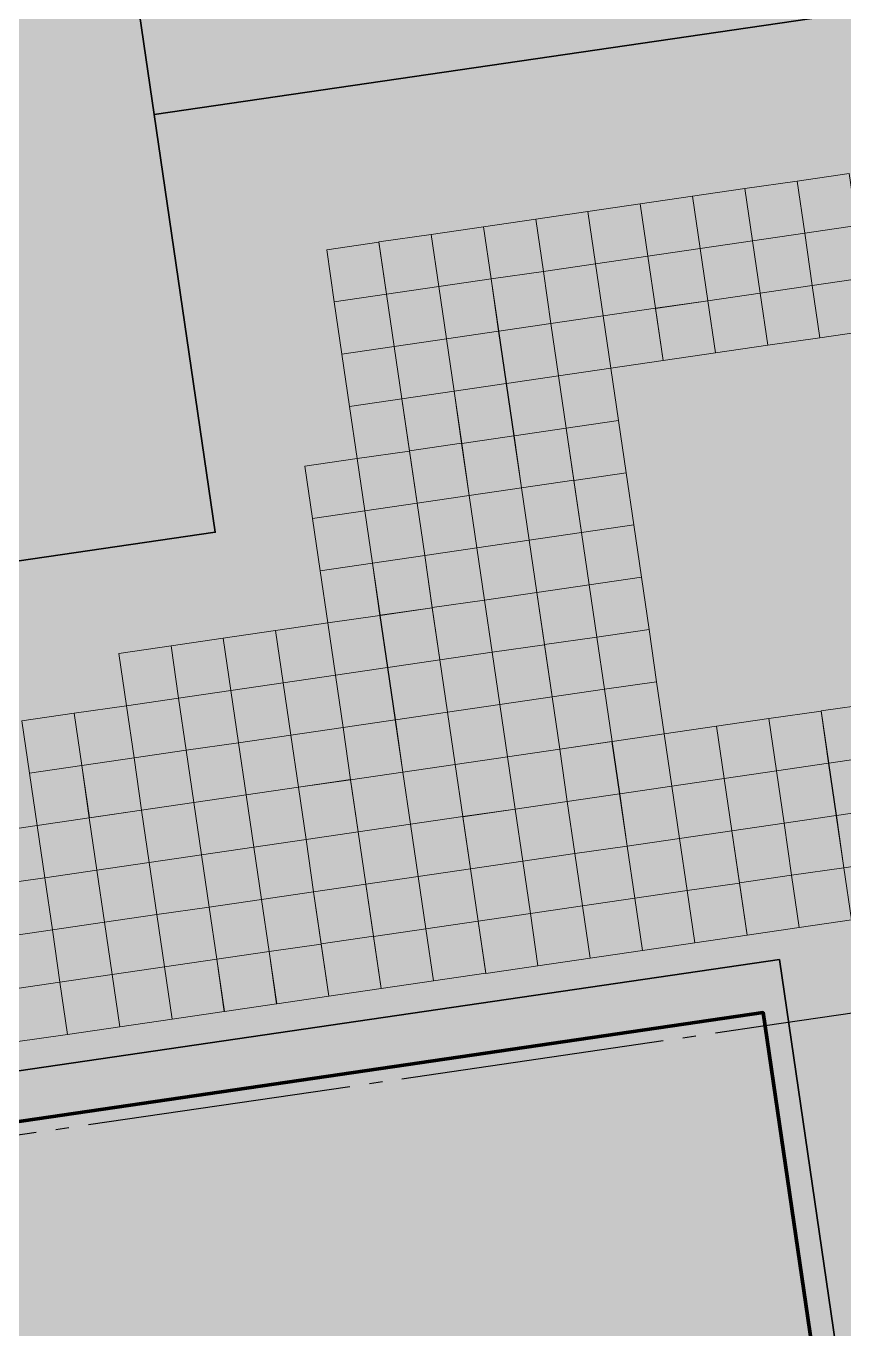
# Model space of a CAD drawing. Header units: metres. Extents: x 2 to 659295185, y -28 to 1124222152.
# Drawn here: x 658583.47 to 658598.96, y 1124527.07 to 1124551.76 of the extents above; entities that cross this region are included whole.
import ezdxf

# ---------------------------------------------------------------- set-up
doc = ezdxf.new("R2010")
doc.units = ezdxf.units.M
doc.header["$MEASUREMENT"] = 0
doc.linetypes.add('GOST2.303 5', pattern=[24, 20, -1.5, 1, -1.5])
doc.layers.add('AREA ACERA', color=7, linetype='CONTINUOUS', lineweight=15, true_color=0xfbe193)
doc.layers.add('parcela escuela', color=7, linetype='CONTINUOUS', lineweight=9, true_color=0xfffbf0)
doc.layers.add('ESCUELA', color=7, linetype='CONTINUOUS', lineweight=15)
doc.linetypes.add('FENCELINE2', pattern='A,0.25,-0.1,[132,ltypeshp.shx,S=0.1,R=0,X=-0.1,Y=0],-0.1,1', length=1.45)

# ---------------------------------------------------------------- blocks, each defined once
blk = doc.blocks.new('Escuela')
at = {"layer": 'ESCUELA', "linetype": 'Continuous', "lineweight": 0}
blk.add_hatch(color=252, dxfattribs=at).paths.add_polyline_path([(259679, 202065), (259679, 211065), (256079, 211065), (256079, 213365), (219579, 213366), (219578, 191506), (230758, 191506), (230759, 194866), (256079, 194865), (256079, 202065)])
at = {"layer": 'ESCUELA', "color": 5, "lineweight": 30, "ltscale": 100}
blk.add_lwpolyline([(256529, 211515), (256529, 214315), (219129, 214316), (219128, 191506), (230758, 191506), (230759, 193916), (256529, 193915), (256529, 201615), (260129, 201615), (260129, 211515), (256529, 211515)], close=True, dxfattribs=at)
at = {"layer": 'ESCUELA', "color": 7, "lineweight": 70, "ltscale": 0.033333}
blk.add_lwpolyline([(259679, 202065), (259679, 211065), (256079, 211065), (256079, 213365), (219579, 213366), (219578, 191506), (230758, 191506), (230759, 194866), (256079, 194865), (256079, 202065), (259679, 202065)], close=True, dxfattribs=at)
at = {"layer": 'ESCUELA', "color": 1, "linetype": 'GOST2.303 5', "lineweight": 25, "ltscale": 250}
blk.add_lwpolyline([(219129, 195116), (256079, 195115), (259429, 195115), (262532, 195115)], dxfattribs=at)

msp = doc.modelspace()

# ---------------------------------------------------------------- hatches: boundary and pattern name
at = {"layer": 'AREA ACERA'}
h = msp.add_hatch(color=256, dxfattribs=at)
h.dxf.hatch_style = 1
edge = h.paths.add_edge_path()
edge.add_line((658559.65, 1124455.9139), (658562.3168, 1124437.674))
edge.add_line((658562.3168, 1124437.674), (658561.1295, 1124437.5004))
edge.add_line((658561.1295, 1124437.5004), (658561.5635, 1124434.532))
edge.add_line((658561.5635, 1124434.532), (658562.7507, 1124434.7055))
edge.add_line((658562.7507, 1124434.7055), (658567.8576, 1124399.7773))
edge.add_line((658567.8576, 1124399.7773), (658569.6385, 1124400.0377))
edge.add_line((658569.6385, 1124400.0377), (658561.3585, 1124456.6712))
edge.add_line((658561.3585, 1124456.6712), (658561.1606, 1124456.6423))
edge.add_arc((658561.5656, 1124453.8717), 2.8, 98.31808, 133.16799)
edge = h.paths.add_edge_path()
edge.add_line((658557.9101, 1124467.8139), (658558.651, 1124462.7458))
edge.add_arc((658559.9019, 1124465.2508), 2.8, 243.46515, 278.31808)
edge.add_line((658560.307, 1124462.4803), (658560.5049, 1124462.5092))
edge.add_line((658560.5049, 1124462.5092), (658559.6181, 1124468.5712))
edge.add_line((658559.6181, 1124468.5712), (658559.4197, 1124468.5422))
edge.add_arc((658559.826, 1124465.7715), 2.8004, 98.34305, 133.16976)
edge = h.paths.add_edge_path()
edge.add_line((658536.3313, 1124607.3073), (658551.1174, 1124609.4691))
edge.add_line((658551.1174, 1124609.4691), (658551.203, 1124609.0798))
edge.add_arc((658547.7786, 1124608.3269), 3.5062, -10.87165, 12.40028, ccw=False)
edge.add_line((658551.2219, 1124607.6656), (658539.532, 1124605.9564))
edge.add_line((658539.532, 1124605.9564), (658546.1885, 1124560.4282))
edge.add_line((658546.1885, 1124560.4282), (658549.3183, 1124552.8171))
edge.add_line((658549.3183, 1124552.8171), (658584.7438, 1124557.9966))
edge.add_line((658584.7438, 1124557.9966), (658587.0585, 1124542.1649))
edge.add_line((658587.0585, 1124542.1649), (658552.4266, 1124537.102))
edge.add_line((658552.4266, 1124537.102), (658554.4268, 1124523.4197))
edge.add_line((658554.4268, 1124523.4197), (658554.0868, 1124506.4069))
edge.add_line((658554.0868, 1124506.4069), (658558.765, 1124474.4093))
edge.add_line((658558.765, 1124474.4093), (658558.5671, 1124474.3804))
edge.add_arc((658558.162, 1124477.1509), 2.8, 243.46526, 278.31808, ccw=False)
edge.add_line((658556.9112, 1124474.6459), (658553.7523, 1124496.2513))
edge.add_line((658553.7523, 1124496.2513), (658552.5651, 1124496.0777))
edge.add_line((658552.5651, 1124496.0777), (658552.3047, 1124497.8587))
edge.add_line((658552.3047, 1124497.8587), (658553.492, 1124498.0323))
edge.add_line((658553.492, 1124498.0323), (658551.2283, 1124513.515))
edge.add_line((658551.2283, 1124513.515), (658551.4225, 1124523.2314))
edge.add_line((658551.4225, 1124523.2314), (658547.6608, 1124548.9598))
edge.add_line((658547.6608, 1124548.9598), (658545.1553, 1124555.0526))
edge.add_line((658545.1553, 1124555.0526), (658540.7595, 1124585.1184))
edge.add_line((658540.7595, 1124585.1184), (658539.5721, 1124584.9448))
edge.add_line((658539.5721, 1124584.9448), (658539.1381, 1124587.9133))
edge.add_line((658539.1381, 1124587.9133), (658540.3255, 1124588.0869))
edge.add_line((658540.3255, 1124588.0869), (658537.7502, 1124605.6957))
edge.add_line((658537.7502, 1124605.6957), (658536.5636, 1124605.5221))
edge.add_line((658536.5636, 1124605.5221), (658536.3607, 1124606.9097))
edge.add_arc((658539.1312, 1124607.3148), 2.8, 180.15361, 188.31804, ccw=False)
h.paths.add_polyline_path([(658552.8156, 1124547.2647), (658553.3942, 1124543.3067), (658557.3521, 1124543.8854), (658556.7735, 1124547.8433)], flags=16)
h.paths.add_polyline_path([(658560.7314, 1124548.422), (658561.3101, 1124544.4641), (658565.268, 1124545.0428), (658564.6893, 1124549.0007)], flags=16)
h.paths.add_polyline_path([(658568.6472, 1124549.5794), (658569.2259, 1124545.6214), (658573.1838, 1124546.2001), (658572.6052, 1124550.158)], flags=16)
h.paths.add_polyline_path([(658576.5631, 1124550.7367), (658577.1417, 1124546.7788), (658581.0997, 1124547.3575), (658580.521, 1124551.3154)], flags=16)
at = {"layer": 'parcela escuela', "true_color": 0xffebd6}
msp.add_hatch(color=7, dxfattribs=at).paths.add_polyline_path([(658539.532, 1124605.9565), (658546.1885, 1124560.4282), (658549.3183, 1124552.8171), (658584.7438, 1124557.9966), (658585.9011, 1124550.0807), (658620.5431, 1124555.1456), (658629.213, 1124619.634), (658602.006, 1124615.3783), (658574.7976, 1124611.1123)])
at = {"layer": 'parcela escuela'}
msp.add_hatch(color=256, dxfattribs=at).paths.add_polyline_path([(658552.4267, 1124537.1015), (658587.0585, 1124542.1649), (658585.9011, 1124550.0807), (658620.5431, 1124555.1456), (658609.4592, 1124472.7001), (658560.0707, 1124465.4792), (658554.0868, 1124506.4069), (658554.4268, 1124523.4197)])

# ---------------------------------------------------------------- linework, layer by layer
at = {"layer": 'ESCUELA', "color": 1, "linetype": 'FENCELINE2', "lineweight": 30, "ltscale": 1.8, "elevation": 433.2399}
for points in [[(658539.532, 1124605.9565), (658546.1885, 1124560.4282), (658549.3183, 1124552.8171), (658584.7438, 1124557.9966), (658585.9011, 1124550.0807), (658620.5431, 1124555.1456), (658629.213, 1124619.634), (658602.006, 1124615.3783), (658574.7976, 1124611.1123), (658539.532, 1124605.9565)], [(658552.4267, 1124537.1015), (658587.0585, 1124542.1649), (658585.9011, 1124550.0807), (658620.5431, 1124555.1456), (658609.4592, 1124472.7001), (658560.0707, 1124465.4792), (658554.0868, 1124506.4069), (658554.4268, 1124523.4197), (658552.4267, 1124537.1015)]]:
    msp.add_lwpolyline(points, dxfattribs=at)
at = {"layer": 'ESCUELA', "color": 248, "linetype": 'Continuous', "ltscale": 0.4, "elevation": 433.2399, "flags": 128}
for points in [[(658598.2212, 1124547.8311), (658598.0767, 1124548.8206), (658597.0872, 1124548.6761), (658597.2317, 1124547.6866)], [(658599.2107, 1124547.9756), (658599.0662, 1124548.9651), (658598.0767, 1124548.8206), (658598.2212, 1124547.8311)], [(658597.2316, 1124547.6873), (658597.0871, 1124548.6768), (658596.0976, 1124548.5323), (658596.2421, 1124547.5428)], [(658595.2506, 1124547.3988), (658595.1062, 1124548.3883), (658594.1167, 1124548.2438), (658594.2611, 1124547.2543)], [(658596.2403, 1124547.5426), (658596.0958, 1124548.5321), (658595.1063, 1124548.3876), (658595.2508, 1124547.3981)], [(658593.2717, 1124547.1091), (658593.1273, 1124548.0986), (658592.1377, 1124547.9541), (658592.2822, 1124546.9646)], [(658594.2614, 1124547.2529), (658594.1169, 1124548.2424), (658593.1274, 1124548.0979), (658593.2718, 1124547.1084)], [(658591.2908, 1124546.8206), (658591.1463, 1124547.8101), (658590.1568, 1124547.6656), (658590.3013, 1124546.6761)], [(658592.2804, 1124546.9643), (658592.1359, 1124547.9539), (658591.1464, 1124547.8094), (658591.2909, 1124546.8199)], [(658598.3657, 1124546.8416), (658598.2212, 1124547.8311), (658597.2317, 1124547.6866), (658597.3762, 1124546.6971)], [(658599.3552, 1124546.986), (658599.2107, 1124547.9756), (658598.2212, 1124547.8311), (658598.3657, 1124546.8416)], [(658590.3015, 1124546.6746), (658590.157, 1124547.6642), (658589.1675, 1124547.5197), (658589.312, 1124546.5302)], [(658597.3761, 1124546.6978), (658597.2316, 1124547.6873), (658596.2421, 1124547.5428), (658596.3866, 1124546.5533)], [(658595.3951, 1124546.4093), (658595.2506, 1124547.3988), (658594.2611, 1124547.2543), (658594.4056, 1124546.2648)], [(658596.3847, 1124546.5531), (658596.2403, 1124547.5426), (658595.2508, 1124547.3981), (658595.3952, 1124546.4086)], [(658593.4162, 1124546.1196), (658593.2717, 1124547.1091), (658592.2822, 1124546.9646), (658592.4267, 1124545.9751)], [(658594.4058, 1124546.2633), (658594.2614, 1124547.2529), (658593.2718, 1124547.1084), (658593.4163, 1124546.1189)], [(658591.4353, 1124545.8311), (658591.2908, 1124546.8206), (658590.3013, 1124546.6761), (658590.4458, 1124545.6866)], [(658592.4249, 1124545.9748), (658592.2804, 1124546.9643), (658591.2909, 1124546.8199), (658591.4354, 1124545.8304)], [(658598.5102, 1124545.8521), (658598.3657, 1124546.8416), (658597.3762, 1124546.6971), (658597.5207, 1124545.7076)], [(658599.4997, 1124545.9965), (658599.3552, 1124546.986), (658598.3657, 1124546.8416), (658598.5102, 1124545.8521)], [(658590.446, 1124545.6851), (658590.3015, 1124546.6746), (658589.312, 1124546.5302), (658589.4565, 1124545.5407)], [(658597.5207, 1124545.7076), (658597.3762, 1124546.6971), (658596.3867, 1124546.5526), (658596.5312, 1124545.5631)], [(658595.5397, 1124545.4191), (658595.3952, 1124546.4086), (658594.4057, 1124546.2641), (658594.5502, 1124545.2746)], [(658596.5293, 1124545.5628), (658596.3848, 1124546.5523), (658595.3953, 1124546.4078), (658595.5398, 1124545.4183)], [(658593.5608, 1124545.1294), (658593.4163, 1124546.1189), (658592.4268, 1124545.9744), (658592.5713, 1124544.9849)], [(658594.5503, 1124545.2738), (658594.4058, 1124546.2633), (658593.4163, 1124546.1189), (658593.5608, 1124545.1294)], [(658591.5799, 1124544.8409), (658591.4354, 1124545.8304), (658590.4459, 1124545.6859), (658590.5904, 1124544.6964)], [(658592.5695, 1124544.9846), (658592.425, 1124545.9741), (658591.4355, 1124545.8296), (658591.58, 1124544.8401)], [(658590.5905, 1124544.6956), (658590.446, 1124545.6851), (658589.4565, 1124545.5407), (658589.601, 1124544.5511)], [(658593.7053, 1124544.1398), (658593.5608, 1124545.1294), (658592.5713, 1124544.9849), (658592.7158, 1124543.9954)], [(658594.6949, 1124544.2836), (658594.5504, 1124545.2731), (658593.5609, 1124545.1286), (658593.7054, 1124544.1391)], [(658591.7243, 1124543.8513), (658591.5799, 1124544.8409), (658590.5904, 1124544.6964), (658590.7348, 1124543.7069)], [(658592.714, 1124543.9951), (658592.5695, 1124544.9846), (658591.58, 1124544.8401), (658591.7245, 1124543.8506)], [(658590.7351, 1124543.7054), (658590.5906, 1124544.6949), (658589.6011, 1124544.5504), (658589.7455, 1124543.5609)], [(658593.8498, 1124543.1503), (658593.7053, 1124544.1398), (658592.7158, 1124543.9954), (658592.8603, 1124543.0059)], [(658594.8394, 1124543.2941), (658594.6949, 1124544.2836), (658593.7054, 1124544.1391), (658593.8499, 1124543.1496)], [(658591.8688, 1124542.8618), (658591.7243, 1124543.8513), (658590.7348, 1124543.7069), (658590.8793, 1124542.7174)], [(658592.8584, 1124543.0056), (658592.714, 1124543.9951), (658591.7245, 1124543.8506), (658591.8689, 1124542.8611)], [(658590.8795, 1124542.7159), (658590.7351, 1124543.7054), (658589.7455, 1124543.5609), (658589.89, 1124542.5714)], [(658589.8882, 1124542.5711), (658589.7437, 1124543.5606), (658588.7542, 1124543.4162), (658588.8987, 1124542.4266)], [(658593.9943, 1124542.1608), (658593.8498, 1124543.1503), (658592.8603, 1124543.0059), (658593.0048, 1124542.0164)], [(658594.9839, 1124542.3046), (658594.8394, 1124543.2941), (658593.8499, 1124543.1496), (658593.9944, 1124542.1601)], [(658593.0029, 1124542.0161), (658592.8584, 1124543.0056), (658591.8689, 1124542.8611), (658592.0134, 1124541.8716)], [(658591.024, 1124541.7264), (658590.8795, 1124542.7159), (658589.89, 1124542.5714), (658590.0345, 1124541.5819)], [(658592.0133, 1124541.8723), (658591.8688, 1124542.8618), (658590.8793, 1124542.7174), (658591.0238, 1124541.7278)], [(658590.0327, 1124541.5816), (658589.8882, 1124542.5711), (658588.8987, 1124542.4266), (658589.0432, 1124541.4371)], [(658594.1389, 1124541.1706), (658593.9944, 1124542.1601), (658593.0049, 1124542.0156), (658593.1494, 1124541.0261)], [(658595.1284, 1124541.3151), (658594.9839, 1124542.3046), (658593.9944, 1124542.1601), (658594.1389, 1124541.1706)], [(658593.1475, 1124541.0258), (658593.003, 1124542.0154), (658592.0135, 1124541.8709), (658592.158, 1124540.8814)], [(658591.1685, 1124540.7369), (658591.024, 1124541.7264), (658590.0345, 1124541.5819), (658590.179, 1124540.5924)], [(658592.1579, 1124540.8821), (658592.0134, 1124541.8716), (658591.0239, 1124541.7271), (658591.1684, 1124540.7376)], [(658590.1773, 1124540.5914), (658590.0328, 1124541.5809), (658589.0433, 1124541.4364), (658589.1878, 1124540.4469)], [(658594.2833, 1124540.1811), (658594.1389, 1124541.1706), (658593.1494, 1124541.0261), (658593.2938, 1124540.0366)], [(658595.273, 1124540.3248), (658595.1285, 1124541.3143), (658594.139, 1124541.1699), (658594.2835, 1124540.1804)], [(658593.292, 1124540.0363), (658593.1475, 1124541.0258), (658592.158, 1124540.8814), (658592.3025, 1124539.8919)], [(658591.3131, 1124539.7466), (658591.1686, 1124540.7361), (658590.1791, 1124540.5917), (658590.3236, 1124539.6021)], [(658592.3024, 1124539.8926), (658592.1579, 1124540.8821), (658591.1684, 1124540.7376), (658591.3129, 1124539.7481)], [(658589.3323, 1124539.4574), (658589.1878, 1124540.4469), (658588.1983, 1124540.3024), (658588.3428, 1124539.3129)], [(658590.3218, 1124539.6019), (658590.1773, 1124540.5914), (658589.1878, 1124540.4469), (658589.3323, 1124539.4574)], [(658587.3532, 1124539.1684), (658587.2088, 1124540.1579), (658586.2193, 1124540.0134), (658586.3637, 1124539.0239)], [(658588.3428, 1124539.3129), (658588.1983, 1124540.3024), (658587.2088, 1124540.1579), (658587.3532, 1124539.1684)], [(658594.4278, 1124539.1916), (658594.2833, 1124540.1811), (658593.2938, 1124540.0366), (658593.4383, 1124539.0471)], [(658595.4174, 1124539.3353), (658595.273, 1124540.3248), (658594.2835, 1124540.1804), (658594.4279, 1124539.1909)], [(658586.3637, 1124539.0239), (658586.2193, 1124540.0134), (658585.2297, 1124539.869), (658585.3742, 1124538.8795)], [(658593.4365, 1124539.0468), (658593.292, 1124540.0363), (658592.3025, 1124539.8919), (658592.447, 1124538.9023)], [(658591.4576, 1124538.7571), (658591.3131, 1124539.7466), (658590.3236, 1124539.6021), (658590.4681, 1124538.6126)], [(658592.4469, 1124538.9031), (658592.3024, 1124539.8926), (658591.3129, 1124539.7481), (658591.4574, 1124538.7586)], [(658589.4767, 1124538.4679), (658589.3323, 1124539.4574), (658588.3428, 1124539.3129), (658588.4872, 1124538.3234)], [(658590.4663, 1124538.6124), (658590.3218, 1124539.6019), (658589.3323, 1124539.4574), (658589.4767, 1124538.4679)], [(658587.4977, 1124538.1789), (658587.3532, 1124539.1684), (658586.3637, 1124539.0239), (658586.5082, 1124538.0344)], [(658588.4872, 1124538.3234), (658588.3428, 1124539.3129), (658587.3532, 1124539.1684), (658587.4977, 1124538.1789)], [(658594.5723, 1124538.2021), (658594.4278, 1124539.1916), (658593.4383, 1124539.0471), (658593.5828, 1124538.0576)], [(658595.5619, 1124538.3458), (658595.4174, 1124539.3353), (658594.4279, 1124539.1909), (658594.5724, 1124538.2013)], [(658586.5082, 1124538.0344), (658586.3637, 1124539.0239), (658585.3742, 1124538.8795), (658585.5187, 1124537.8899)], [(658593.581, 1124538.0573), (658593.4365, 1124539.0468), (658592.447, 1124538.9023), (658592.5915, 1124537.9128)], [(658599.6663, 1124537.9345), (658599.5218, 1124538.924), (658598.5323, 1124538.7796), (658598.6768, 1124537.79)], [(658584.5273, 1124537.7459), (658584.3828, 1124538.7354), (658583.3933, 1124538.5909), (658583.5378, 1124537.6014)], [(658585.5186, 1124537.8907), (658585.3741, 1124538.8802), (658584.3846, 1124538.7357), (658584.5291, 1124537.7462)], [(658591.6021, 1124537.7676), (658591.4576, 1124538.7571), (658590.4681, 1124538.6126), (658590.6126, 1124537.6231)], [(658592.5914, 1124537.9136), (658592.4469, 1124538.9031), (658591.4574, 1124538.7586), (658591.6019, 1124537.7691)], [(658598.6749, 1124537.7898), (658598.5305, 1124538.7793), (658597.5409, 1124538.6348), (658597.6854, 1124537.6453)], [(658589.6212, 1124537.4784), (658589.4767, 1124538.4679), (658588.4872, 1124538.3234), (658588.6317, 1124537.3339)], [(658590.6107, 1124537.6229), (658590.4663, 1124538.6124), (658589.4767, 1124538.4679), (658589.6212, 1124537.4784)], [(658596.696, 1124537.5001), (658596.5515, 1124538.4896), (658595.562, 1124538.3451), (658595.7065, 1124537.3556)], [(658597.6853, 1124537.646), (658597.5408, 1124538.6355), (658596.5513, 1124538.491), (658596.6958, 1124537.5015)], [(658587.6422, 1124537.1894), (658587.4977, 1124538.1789), (658586.5082, 1124538.0344), (658586.6527, 1124537.0449)], [(658588.6317, 1124537.3339), (658588.4872, 1124538.3234), (658587.4977, 1124538.1789), (658587.6422, 1124537.1894)], [(658594.7152, 1124537.2108), (658594.5707, 1124538.2003), (658593.5812, 1124538.0559), (658593.7257, 1124537.0664)], [(658595.7065, 1124537.3556), (658595.562, 1124538.3451), (658594.5725, 1124538.2006), (658594.717, 1124537.2111)], [(658586.6527, 1124537.0449), (658586.5082, 1124538.0344), (658585.5187, 1124537.8899), (658585.6632, 1124536.9004)], [(658593.7256, 1124537.0671), (658593.5811, 1124538.0566), (658592.5916, 1124537.9121), (658592.7361, 1124536.9226)], [(658599.8108, 1124536.945), (658599.6663, 1124537.9345), (658598.6768, 1124537.79), (658598.8213, 1124536.8005)], [(658584.6718, 1124536.7564), (658584.5273, 1124537.7459), (658583.5378, 1124537.6014), (658583.6823, 1124536.6119)], [(658585.6631, 1124536.9012), (658585.5186, 1124537.8907), (658584.5291, 1124537.7462), (658584.6736, 1124536.7567)], [(658591.7466, 1124536.7781), (658591.6021, 1124537.7676), (658590.6126, 1124537.6231), (658590.7571, 1124536.6336)], [(658592.7361, 1124536.9226), (658592.5916, 1124537.9121), (658591.6021, 1124537.7676), (658591.7466, 1124536.7781)], [(658598.8194, 1124536.8003), (658598.6749, 1124537.7898), (658597.6854, 1124537.6453), (658597.8299, 1124536.6558)], [(658589.7656, 1124536.4896), (658589.6211, 1124537.4791), (658588.6316, 1124537.3346), (658588.7761, 1124536.3451)], [(658590.7552, 1124536.6334), (658590.6107, 1124537.6229), (658589.6212, 1124537.4784), (658589.7657, 1124536.4889)], [(658596.8406, 1124536.5098), (658596.6961, 1124537.4993), (658595.7066, 1124537.3549), (658595.8511, 1124536.3654)], [(658597.8298, 1124536.6565), (658597.6853, 1124537.646), (658596.6958, 1124537.5015), (658596.8403, 1124536.512)], [(658587.7867, 1124536.1999), (658587.6422, 1124537.1894), (658586.6527, 1124537.0449), (658586.7972, 1124536.0554)], [(658588.7762, 1124536.3444), (658588.6317, 1124537.3339), (658587.6422, 1124537.1894), (658587.7867, 1124536.1999)], [(658594.8597, 1124536.2213), (658594.7152, 1124537.2108), (658593.7257, 1124537.0664), (658593.8702, 1124536.0768)], [(658595.851, 1124536.3661), (658595.7065, 1124537.3556), (658594.717, 1124537.2111), (658594.8615, 1124536.2216)], [(658586.7954, 1124536.0552), (658586.6509, 1124537.0447), (658585.6614, 1124536.9002), (658585.8059, 1124535.9107)], [(658593.8701, 1124536.0776), (658593.7256, 1124537.0671), (658592.7361, 1124536.9226), (658592.8806, 1124535.9331)], [(658599.9552, 1124535.9555), (658599.8108, 1124536.945), (658598.8213, 1124536.8005), (658598.9657, 1124535.811)], [(658584.8163, 1124535.7662), (658584.6719, 1124536.7557), (658583.6824, 1124536.6112), (658583.8268, 1124535.6217)], [(658585.8057, 1124535.9114), (658585.6613, 1124536.9009), (658584.6718, 1124536.7564), (658584.8162, 1124535.7669)], [(658591.891, 1124535.7886), (658591.7466, 1124536.7781), (658590.7571, 1124536.6336), (658590.9015, 1124535.6441)], [(658592.8807, 1124535.9324), (658592.7362, 1124536.9219), (658591.7467, 1124536.7774), (658591.8912, 1124535.7879)], [(658598.9639, 1124535.8108), (658598.8194, 1124536.8003), (658597.8299, 1124536.6558), (658597.9744, 1124535.6663)], [(658583.8268, 1124535.6217), (658583.6824, 1124536.6112), (658582.6929, 1124536.4667), (658582.8373, 1124535.4772)], [(658589.9101, 1124535.5001), (658589.7656, 1124536.4896), (658588.7761, 1124536.3451), (658588.9206, 1124535.3556)], [(658590.8997, 1124535.6439), (658590.7552, 1124536.6334), (658589.7657, 1124536.4889), (658589.9102, 1124535.4994)], [(658596.9851, 1124535.5203), (658596.8406, 1124536.5098), (658595.8511, 1124536.3654), (658595.9956, 1124535.3758)], [(658597.9743, 1124535.667), (658597.8298, 1124536.6565), (658596.8403, 1124536.512), (658596.9848, 1124535.5225)], [(658587.9312, 1124535.2104), (658587.7867, 1124536.1999), (658586.7972, 1124536.0554), (658586.9417, 1124535.0659)], [(658588.9208, 1124535.3542), (658588.7763, 1124536.3437), (658587.7868, 1124536.1992), (658587.9313, 1124535.2097)], [(658595.0042, 1124535.2318), (658594.8597, 1124536.2213), (658593.8702, 1124536.0768), (658594.0147, 1124535.0873)], [(658595.9955, 1124535.3766), (658595.851, 1124536.3661), (658594.8615, 1124536.2216), (658595.006, 1124535.2321)], [(658586.9398, 1124535.0656), (658586.7954, 1124536.0552), (658585.8059, 1124535.9107), (658585.9503, 1124534.9212)], [(658594.0145, 1124535.0881), (658593.8701, 1124536.0776), (658592.8806, 1124535.9331), (658593.025, 1124534.9436)], [(658584.9609, 1124534.7759), (658584.8165, 1124535.7654), (658583.8269, 1124535.621), (658583.9714, 1124534.6315)], [(658585.9502, 1124534.9219), (658585.8057, 1124535.9114), (658584.8162, 1124535.7669), (658584.9607, 1124534.7774)], [(658592.0355, 1124534.7991), (658591.891, 1124535.7886), (658590.9015, 1124535.6441), (658591.046, 1124534.6546)], [(658593.0251, 1124534.9429), (658592.8807, 1124535.9324), (658591.8912, 1124535.7879), (658592.0356, 1124534.7984)], [(658599.1084, 1124534.8213), (658598.9639, 1124535.8108), (658597.9744, 1124535.6663), (658598.1189, 1124534.6768)], [(658583.9713, 1124534.6322), (658583.8268, 1124535.6217), (658582.8373, 1124535.4772), (658582.9818, 1124534.4877)], [(658590.0546, 1124534.5106), (658589.9101, 1124535.5001), (658588.9206, 1124535.3556), (658589.0651, 1124534.3661)], [(658591.0442, 1124534.6543), (658590.8997, 1124535.6439), (658589.9102, 1124535.4994), (658590.0547, 1124534.5099)], [(658597.1296, 1124534.5308), (658596.9851, 1124535.5203), (658595.9956, 1124535.3758), (658596.1401, 1124534.3863)], [(658598.1188, 1124534.6775), (658597.9743, 1124535.667), (658596.9848, 1124535.5225), (658597.1293, 1124534.533)], [(658588.0757, 1124534.2209), (658587.9312, 1124535.2104), (658586.9417, 1124535.0659), (658587.0862, 1124534.0764)], [(658589.0653, 1124534.3646), (658588.9208, 1124535.3542), (658587.9313, 1124535.2097), (658588.0758, 1124534.2202)], [(658595.1486, 1124534.2423), (658595.0042, 1124535.2318), (658594.0147, 1124535.0873), (658594.1591, 1124534.0978)], [(658596.14, 1124534.3871), (658595.9955, 1124535.3766), (658595.006, 1124535.2321), (658595.1505, 1124534.2426)], [(658587.0843, 1124534.0761), (658586.9398, 1124535.0656), (658585.9503, 1124534.9212), (658586.0948, 1124533.9317)], [(658594.159, 1124534.0986), (658594.0145, 1124535.0881), (658593.025, 1124534.9436), (658593.1695, 1124533.9541)], [(658585.1054, 1124533.7864), (658584.9609, 1124534.7759), (658583.9714, 1124534.6315), (658584.1159, 1124533.6419)], [(658586.0947, 1124533.9324), (658585.9502, 1124534.9219), (658584.9607, 1124534.7774), (658585.1052, 1124533.7879)], [(658592.18, 1124533.8096), (658592.0355, 1124534.7991), (658591.046, 1124534.6546), (658591.1905, 1124533.6651)], [(658593.1696, 1124533.9533), (658593.0251, 1124534.9429), (658592.0356, 1124534.7984), (658592.1801, 1124533.8089)], [(658584.1158, 1124533.6427), (658583.9713, 1124534.6322), (658582.9818, 1124534.4877), (658583.1263, 1124533.4982)], [(658590.1991, 1124533.5211), (658590.0546, 1124534.5106), (658589.0651, 1124534.3661), (658589.2096, 1124533.3766)], [(658591.1887, 1124533.6648), (658591.0442, 1124534.6543), (658590.0547, 1124534.5099), (658590.1992, 1124533.5204)], [(658589.2098, 1124533.3751), (658589.0653, 1124534.3646), (658588.0758, 1124534.2202), (658588.2203, 1124533.2307)], [(658587.2288, 1124533.0866), (658587.0843, 1124534.0761), (658586.0948, 1124533.9317), (658586.2393, 1124532.9421)], [(658588.2202, 1124533.2314), (658588.0757, 1124534.2209), (658587.0862, 1124534.0764), (658587.2307, 1124533.0869)], [(658585.2499, 1124532.7969), (658585.1054, 1124533.7864), (658584.1159, 1124533.6419), (658584.2604, 1124532.6524)], [(658586.2392, 1124532.9429), (658586.0947, 1124533.9324), (658585.1052, 1124533.7879), (658585.2497, 1124532.7984)], [(658584.2603, 1124532.6532), (658584.1158, 1124533.6427), (658583.1263, 1124533.4982), (658583.2708, 1124532.5087)]]:
    msp.add_lwpolyline(points, close=True, dxfattribs=at)

# ---------------------------------------------------------------- block references
at = {"layer": 'ESCUELA', "color": 9, "lineweight": 15, "ltscale": 100, "true_color": 0xc2c2c2, "xscale": -0.001, "yscale": 0.001, "zscale": 0.001, "rotation": 188.320151876244}
msp.add_blockref('Escuela', (658315.8531, 1124688.8239, 433.2399), dxfattribs=at)

doc.saveas('drawing.dxf')
